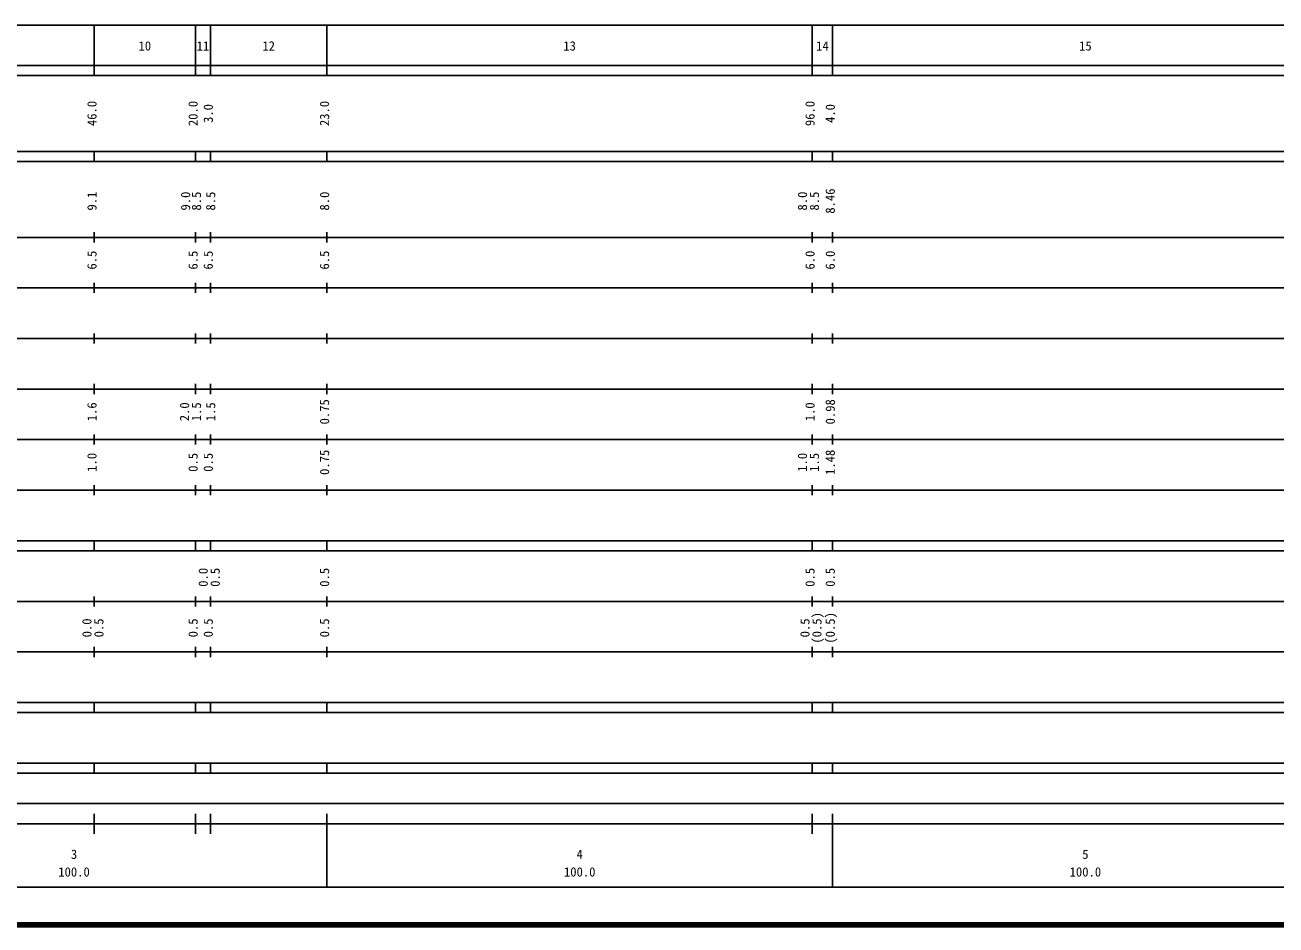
# Model space of a CAD drawing. Units: millimetres on the paper, enlarged 1000 times. Extents: x 40000 to 680000, y 20000 to 380000.
# Drawn here: x 308308 to 555689, y 20000 to 198000 of the extents above; entities that cross this region are included whole.
import ezdxf
from ezdxf.enums import TextEntityAlignment as Align

# ---------------------------------------------------------------- set-up
doc = ezdxf.new("R2010")
doc.units = ezdxf.units.MM
doc.header["$LTSCALE"] = 1000
doc.layers.add('M-TTL', color=2, linetype='Continuous', lineweight=13)
doc.layers.add('M-TTL-BAND', color=7, linetype='Continuous', lineweight=25)
doc.styles.add('ＭＳ ゴシック', font='')
doc.styles.get('ＭＳ ゴシック').set_extended_font_data('MS Gothic')

msp = doc.modelspace()

# ---------------------------------------------------------------- linework, layer by layer
at = {"layer": 'M-TTL', "lineweight": 140}
msp.add_line((40000, 20000), (680000, 20000), dxfattribs=at)
at = {"layer": 'M-TTL-BAND'}
for p, q in [((68000, 198000), (579000, 198000)), ((322000, 188000), (322000, 198000)), ((342000, 188000), (342000, 198000)), ((345000, 188000), (345000, 198000)), ((368000, 188000), (368000, 198000)), ((464000, 188000), (464000, 198000)), ((468000, 188000), (468000, 198000)), ((40000, 190000), (579000, 190000)), ((40000, 188000), (579000, 188000)), ((40000, 173000), (579000, 173000)), ((40000, 171000), (579000, 171000)), ((322000, 171000), (322000, 173000)), ((342000, 171000), (342000, 173000)), ((345000, 171000), (345000, 173000)), ((368000, 171000), (368000, 173000)), ((464000, 171000), (464000, 173000)), ((468000, 171000), (468000, 173000)), ((40000, 156000), (579000, 156000)), ((322000, 155000), (322000, 157000)), ((342000, 155000), (342000, 157000)), ((345000, 155000), (345000, 157000)), ((368000, 155000), (368000, 157000)), ((464000, 155000), (464000, 157000)), ((468000, 155000), (468000, 157000)), ((46000, 146000), (579000, 146000)), ((322000, 145000), (322000, 147000)), ((342000, 145000), (342000, 147000)), ((345000, 145000), (345000, 147000)), ((368000, 145000), (368000, 147000)), ((464000, 145000), (464000, 147000)), ((468000, 145000), (468000, 147000)), ((322000, 135000), (322000, 137000)), ((342000, 135000), (342000, 137000)), ((345000, 135000), (345000, 137000)), ((368000, 135000), (368000, 137000)), ((464000, 135000), (464000, 137000)), ((468000, 135000), (468000, 137000)), ((52000, 136000), (579000, 136000)), ((322000, 125000), (322000, 127000)), ((342000, 125000), (342000, 127000)), ((345000, 125000), (345000, 127000)), ((368000, 125000), (368000, 127000)), ((464000, 125000), (464000, 127000)), ((468000, 125000), (468000, 127000)), ((46000, 126000), (579000, 126000)), ((322000, 115000), (322000, 117000)), ((342000, 115000), (342000, 117000)), ((345000, 115000), (345000, 117000)), ((368000, 115000), (368000, 117000)), ((464000, 115000), (464000, 117000)), ((468000, 115000), (468000, 117000)), ((52000, 116000), (579000, 116000)), ((322000, 105000), (322000, 107000)), ((342000, 105000), (342000, 107000)), ((345000, 105000), (345000, 107000)), ((368000, 105000), (368000, 107000)), ((464000, 105000), (464000, 107000)), ((468000, 105000), (468000, 107000)), ((46000, 106000), (579000, 106000)), ((40000, 96000), (579000, 96000)), ((322000, 94000), (322000, 96000)), ((342000, 94000), (342000, 96000)), ((345000, 94000), (345000, 96000)), ((368000, 94000), (368000, 96000)), ((464000, 94000), (464000, 96000)), ((468000, 94000), (468000, 96000)), ((40000, 94000), (579000, 94000)), ((322000, 83000), (322000, 85000)), ((342000, 83000), (342000, 85000)), ((345000, 83000), (345000, 85000)), ((368000, 83000), (368000, 85000)), ((464000, 83000), (464000, 85000)), ((468000, 83000), (468000, 85000)), ((49000, 84000), (579000, 84000)), ((322000, 73000), (322000, 75000)), ((342000, 73000), (342000, 75000)), ((345000, 73000), (345000, 75000)), ((368000, 73000), (368000, 75000)), ((464000, 73000), (464000, 75000)), ((468000, 73000), (468000, 75000)), ((40000, 74000), (579000, 74000)), ((40000, 64000), (579000, 64000)), ((40000, 62000), (579000, 62000)), ((322000, 62000), (322000, 64000)), ((342000, 62000), (342000, 64000)), ((345000, 62000), (345000, 64000)), ((368000, 62000), (368000, 64000)), ((464000, 62000), (464000, 64000)), ((468000, 62000), (468000, 64000)), ((40000, 52000), (579000, 52000)), ((322000, 50000), (322000, 52000)), ((342000, 50000), (342000, 52000)), ((345000, 50000), (345000, 52000)), ((368000, 50000), (368000, 52000)), ((464000, 50000), (464000, 52000)), ((468000, 50000), (468000, 52000)), ((40000, 50000), (579000, 50000)), ((71000, 44000), (565000, 44000)), ((40000, 40000), (579000, 40000)), ((322000, 38000), (322000, 42000)), ((342000, 38000), (342000, 42000)), ((345000, 38000), (345000, 42000)), ((368000, 27500), (368000, 42000)), ((464000, 38000), (464000, 42000)), ((468000, 27500), (468000, 42000)), ((68000, 27500), (579000, 27500))]:
    msp.add_line(p, q, dxfattribs=at)

# ---------------------------------------------------------------- texts
at = {"layer": 'M-TTL-BAND', "style": 'ＭＳ ゴシック'}
for s, p in [('10', (332000, 192405)), ('11', (343500, 192405)), ('12', (356500, 192405)), ('13', (416000, 192405)), ('14', (466000, 192405)), ('15', (518000, 192405)), ('3', (318000, 32523)), ('4', (418000, 32523)), ('5', (518000, 32523)), ('100.0', (318000, 29033)), ('100.0', (418000, 29033)), ('100.0', (518000, 29033))]:
    msp.add_text(s, height=1833, dxfattribs=at).set_placement(p, align=Align.BOTTOM_CENTER)
for s, p in [('46.0', (323000, 180500)), ('20.0', (343000, 180500)), ('3.0', (346000, 180500)), ('23.0', (369000, 180500)), ('96.0', (465000, 180500)), ('4.0', (469000, 180500)), ('9.1', (323000, 163174)), ('9.0', (341525, 163174)), ('8.5', (343669, 163174)), ('8.5', (346475, 163174)), ('8.0', (369000, 163174)), ('8.0', (463503, 163174)), ('8.5', (465873, 163174)), ('8.46', (469000, 163174)), ('6.5', (323000, 151500)), ('6.5', (343000, 151500)), ('6.5', (346000, 151500)), ('6.5', (369000, 151500)), ('6.0', (465000, 151500)), ('6.0', (469000, 151500)), ('0.75', (369000, 121500)), ('0.98', (469000, 121500)), ('1.6', (323000, 121500)), ('2.0', (341309, 121500)), ('1.5', (343679, 121500)), ('1.5', (346487, 121500)), ('1.0', (465000, 121500)), ('0.75', (369000, 111500)), ('1.48', (469000, 111500)), ('1.0', (323000, 111500)), ('0.5', (343000, 111500)), ('0.5', (346000, 111500)), ('1.0', (463503, 111500)), ('1.5', (465873, 111500)), ('0.0', (345000, 88764)), ('0.5', (347370, 88764)), ('0.5', (369000, 88764)), ('0.5', (465000, 88764)), ('0.5', (469000, 88764)), ('0.0', (322000, 78764)), ('0.5', (324370, 78764)), ('0.5', (343000, 78764)), ('0.5', (346000, 78764)), ('0.5', (369000, 78764)), ('0.5', (464000, 78764)), ('(0.5)', (466370, 78764)), ('(0.5)', (469000, 78764))]:
    msp.add_text(s, height=1833, rotation=90, dxfattribs=at).set_placement(p, align=Align.BOTTOM_CENTER)

doc.saveas('drawing.dxf')
